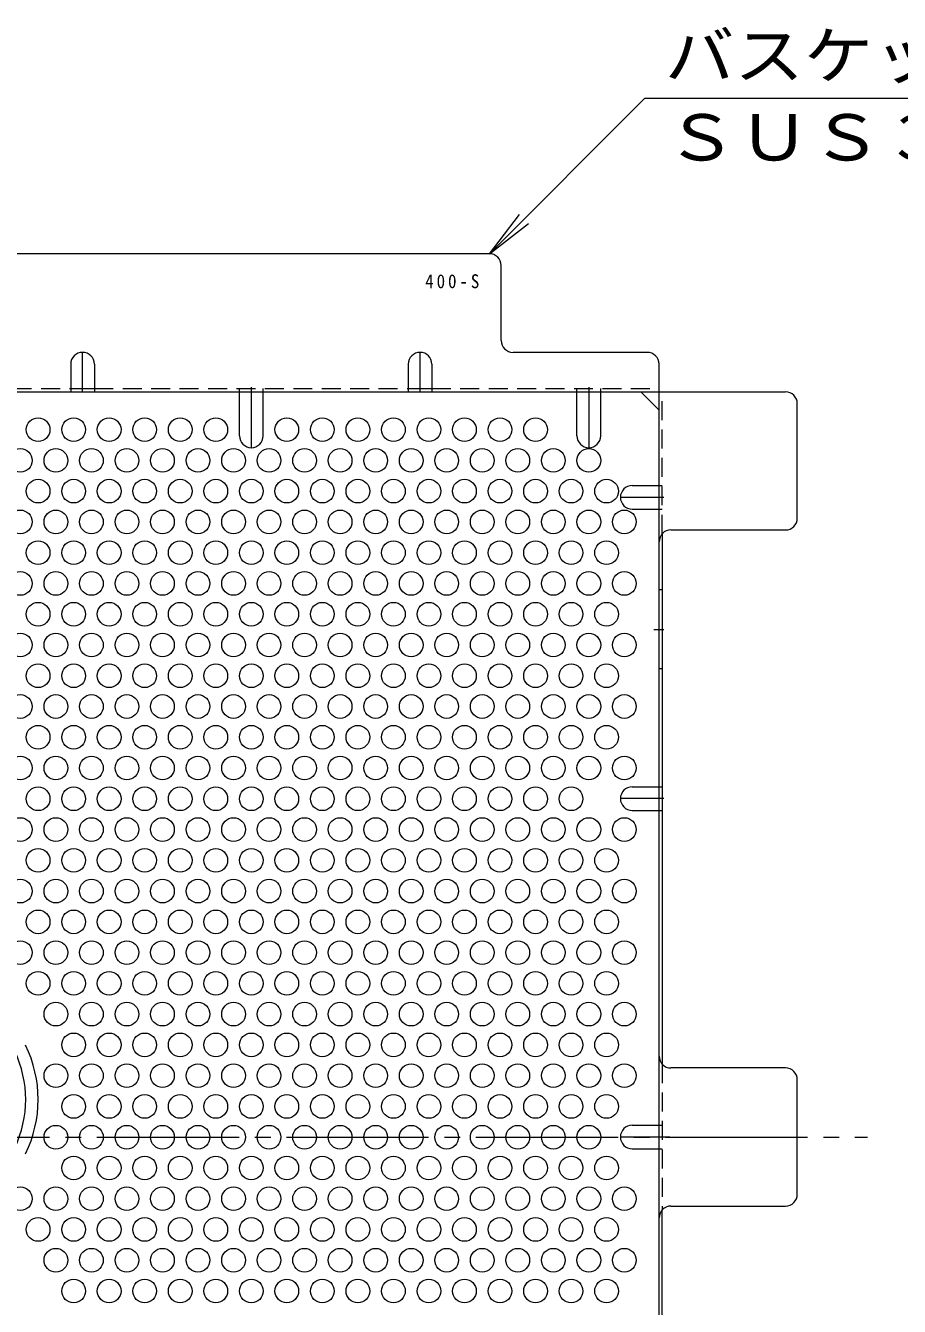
# Model space of a CAD drawing. Units: millimetres at full size, sheet at 1:4; details may follow other scales. Extents: x -862 to 1015, y -780 to 715.
# Drawn here: x 462.9 to 684.3, y 300.3 to 624.7 of the extents above; entities that cross this region are included whole.
import ezdxf
from ezdxf.enums import TextEntityAlignment as Align

# ---------------------------------------------------------------- set-up
doc = ezdxf.new("R2010")
doc.units = ezdxf.units.MM
doc.header["$LTSCALE"] = 4
for name, pattern in [('CHAIN1', [8, 5, -1, 1, -1]), ('CHAIN2', [12, 9, -1, 1, -1]), ('DASHED1', [1.8, 1.2, -0.6])]:
    doc.linetypes.add(name, pattern=pattern)
for name, color, linetype, lineweight in [('A-5_文字', 7, 'Continuous', 9), ('A-6_寸法', 2, 'Continuous', 9), ('A-7_ハッチ', 2, 'Continuous', 9), ('A-8_記号', 2, 'Continuous', 9), ('A-C_SENKIRI', 3, 'Continuous', 9)]:
    doc.layers.add(name, color=color, linetype=linetype, lineweight=lineweight)
doc.styles.add('ＭＳ ゴシック', font='')
doc.styles.get('ＭＳ ゴシック').set_extended_font_data('MS Gothic')

msp = doc.modelspace()

# ---------------------------------------------------------------- linework, layer by layer
at = {"layer": 'A-5_文字'}
for p, q in [((619.733, 606.306), (580.392, 566.966)), ((751.939, 606.306), (619.733, 606.306)), ((580.392, 566.966), (588.002, 576.883)), ((580.392, 566.966), (590.309, 574.575))]:
    msp.add_line(p, q, dxfattribs=at)
at = {"layer": 'A-6_寸法'}
for centre in [(466.093, 522.386), (475.093, 522.386), (484.093, 522.386), (493.093, 522.386), (502.093, 522.386), (511.093, 522.386), (529.093, 522.386), (538.093, 522.386), (547.093, 522.386), (556.093, 522.386), (565.093, 522.386), (574.093, 522.386), (583.093, 522.386), (592.093, 522.386), (461.593, 514.592), (470.593, 514.592), (479.593, 514.592), (488.593, 514.592), (497.593, 514.592), (506.593, 514.592), (515.593, 514.592), (524.593, 514.592), (533.593, 514.592), (542.593, 514.592), (551.593, 514.592), (560.593, 514.592), (569.593, 514.592), (578.593, 514.592), (587.593, 514.592), (596.593, 514.592), (605.593, 514.592), (466.093, 506.798), (475.093, 506.798), (484.093, 506.798), (493.093, 506.798), (502.093, 506.798), (511.093, 506.798), (520.093, 506.798), (529.093, 506.798), (538.093, 506.798), (547.093, 506.798), (556.093, 506.798), (565.093, 506.798), (574.093, 506.798), (583.093, 506.798), (592.093, 506.798), (601.093, 506.798), (610.093, 506.798), (461.593, 499.003), (470.593, 499.003), (479.593, 499.003), (488.593, 499.003), (497.593, 499.003), (506.593, 499.003), (515.593, 499.003), (524.593, 499.003), (533.593, 499.003), (542.593, 499.003), (551.593, 499.003), (560.593, 499.003), (569.593, 499.003), (578.593, 499.003), (587.593, 499.003), (596.593, 499.003), (605.593, 499.003), (614.593, 499.003), (466.093, 491.209), (475.093, 491.209), (484.093, 491.209), (493.093, 491.209), (502.093, 491.209), (511.093, 491.209), (520.093, 491.209), (529.093, 491.209), (538.093, 491.209), (547.093, 491.209), (556.093, 491.209), (565.093, 491.209), (574.093, 491.209), (583.093, 491.209), (592.093, 491.209), (601.093, 491.209), (610.093, 491.209), (461.593, 483.415), (470.593, 483.415), (479.593, 483.415), (488.593, 483.415), (497.593, 483.415), (506.593, 483.415), (515.593, 483.415), (524.593, 483.415), (533.593, 483.415), (542.593, 483.415), (551.593, 483.415), (560.593, 483.415), (569.593, 483.415), (578.593, 483.415), (587.593, 483.415), (596.593, 483.415), (605.593, 483.415), (614.593, 483.415), (466.093, 475.621), (475.093, 475.621), (484.093, 475.621), (493.093, 475.621), (502.093, 475.621), (511.093, 475.621), (520.093, 475.621), (529.093, 475.621), (538.093, 475.621), (547.093, 475.621), (556.093, 475.621), (565.093, 475.621), (574.093, 475.621), (583.093, 475.621), (592.093, 475.621), (601.093, 475.621), (610.093, 475.621), (461.593, 467.827), (470.593, 467.827), (479.593, 467.827), (488.593, 467.827), (497.593, 467.827), (506.593, 467.827), (515.593, 467.827), (524.593, 467.827), (533.593, 467.827), (542.593, 467.827), (551.593, 467.827), (560.593, 467.827), (569.593, 467.827), (578.593, 467.827), (587.593, 467.827), (596.593, 467.827), (605.593, 467.827), (614.593, 467.827), (466.093, 460.032), (475.093, 460.032), (484.093, 460.032), (493.093, 460.032), (502.093, 460.032), (511.093, 460.032), (520.093, 460.032), (529.093, 460.032), (538.093, 460.032), (547.093, 460.032), (556.093, 460.032), (565.093, 460.032), (574.093, 460.032), (583.093, 460.032), (592.093, 460.032), (601.093, 460.032), (610.093, 460.032), (461.593, 452.238), (470.593, 452.238), (479.593, 452.238), (488.593, 452.238), (497.593, 452.238), (506.593, 452.238), (515.593, 452.238), (524.593, 452.238), (533.593, 452.238), (542.593, 452.238), (551.593, 452.238), (560.593, 452.238), (569.593, 452.238), (578.593, 452.238), (587.593, 452.238), (596.593, 452.238), (605.593, 452.238), (614.593, 452.238), (466.093, 444.444), (475.093, 444.444), (484.093, 444.444), (493.093, 444.444), (502.093, 444.444), (511.093, 444.444), (520.093, 444.444), (529.093, 444.444), (538.093, 444.444), (547.093, 444.444), (556.093, 444.444), (565.093, 444.444), (574.093, 444.444), (583.093, 444.444), (592.093, 444.444), (601.093, 444.444), (610.093, 444.444), (461.593, 436.65), (470.593, 436.65), (479.593, 436.65), (488.593, 436.65), (497.593, 436.65), (506.593, 436.65), (515.593, 436.65), (524.593, 436.65), (533.593, 436.65), (542.593, 436.65), (551.593, 436.65), (560.593, 436.65), (569.593, 436.65), (578.593, 436.65), (587.593, 436.65), (596.593, 436.65), (605.593, 436.65), (614.593, 436.65), (466.093, 428.855), (475.093, 428.855), (484.093, 428.855), (493.093, 428.855), (502.093, 428.855), (511.093, 428.855), (520.093, 428.855), (529.093, 428.855), (538.093, 428.855), (547.093, 428.855), (556.093, 428.855), (565.093, 428.855), (574.093, 428.855), (583.093, 428.855), (592.093, 428.855), (601.093, 428.855), (461.593, 421.061), (470.593, 421.061), (479.593, 421.061), (488.593, 421.061), (497.593, 421.061), (506.593, 421.061), (515.593, 421.061), (524.593, 421.061), (533.593, 421.061), (542.593, 421.061), (551.593, 421.061), (560.593, 421.061), (569.593, 421.061), (578.593, 421.061), (587.593, 421.061), (596.593, 421.061), (605.593, 421.061), (614.593, 421.061), (466.093, 413.267), (475.093, 413.267), (484.093, 413.267), (493.093, 413.267), (502.093, 413.267), (511.093, 413.267), (520.093, 413.267), (529.093, 413.267), (538.093, 413.267), (547.093, 413.267), (556.093, 413.267), (565.093, 413.267), (574.093, 413.267), (583.093, 413.267), (592.093, 413.267), (601.093, 413.267), (610.093, 413.267), (461.593, 405.473), (470.593, 405.473), (479.593, 405.473), (488.593, 405.473), (497.593, 405.473), (506.593, 405.473), (515.593, 405.473), (524.593, 405.473), (533.593, 405.473), (542.593, 405.473), (551.593, 405.473), (560.593, 405.473), (569.593, 405.473), (578.593, 405.473), (587.593, 405.473), (596.593, 405.473), (605.593, 405.473), (614.593, 405.473), (466.093, 397.678), (475.093, 397.678), (484.093, 397.678), (493.093, 397.678), (502.093, 397.678), (511.093, 397.678), (520.093, 397.678), (529.093, 397.678), (538.093, 397.678), (547.093, 397.678), (556.093, 397.678), (565.093, 397.678), (574.093, 397.678), (583.093, 397.678), (592.093, 397.678), (601.093, 397.678), (610.093, 397.678), (461.593, 389.884), (470.593, 389.884), (479.593, 389.884), (488.593, 389.884), (497.593, 389.884), (506.593, 389.884), (515.593, 389.884), (524.593, 389.884), (533.593, 389.884), (542.593, 389.884), (551.593, 389.884), (560.593, 389.884), (569.593, 389.884), (578.593, 389.884), (587.593, 389.884), (596.593, 389.884), (605.593, 389.884), (614.593, 389.884), (466.093, 382.09), (475.093, 382.09), (484.093, 382.09), (493.093, 382.09), (502.093, 382.09), (511.093, 382.09), (520.093, 382.09), (529.093, 382.09), (538.093, 382.09), (547.093, 382.09), (556.093, 382.09), (565.093, 382.09), (574.093, 382.09), (583.093, 382.09), (592.093, 382.09), (601.093, 382.09), (610.093, 382.09), (470.593, 374.296), (479.593, 374.296), (488.593, 374.296), (497.593, 374.296), (506.593, 374.296), (515.593, 374.296), (524.593, 374.296), (533.593, 374.296), (542.593, 374.296), (551.593, 374.296), (560.593, 374.296), (569.593, 374.296), (578.593, 374.296), (587.593, 374.296), (596.593, 374.296), (605.593, 374.296), (614.593, 374.296), (475.093, 366.502), (484.093, 366.502), (493.093, 366.502), (502.093, 366.502), (511.093, 366.502), (520.093, 366.502), (529.093, 366.502), (538.093, 366.502), (547.093, 366.502), (556.093, 366.502), (565.093, 366.502), (574.093, 366.502), (583.093, 366.502), (592.093, 366.502), (601.093, 366.502), (610.093, 366.502), (470.593, 358.707), (479.593, 358.707), (488.593, 358.707), (497.593, 358.707), (506.593, 358.707), (515.593, 358.707), (524.593, 358.707), (533.593, 358.707), (542.593, 358.707), (551.593, 358.707), (560.593, 358.707), (569.593, 358.707), (578.593, 358.707), (587.593, 358.707), (596.593, 358.707), (605.593, 358.707), (614.593, 358.707), (475.093, 350.913), (484.093, 350.913), (493.093, 350.913), (502.093, 350.913), (511.093, 350.913), (520.093, 350.913), (529.093, 350.913), (538.093, 350.913), (547.093, 350.913), (556.093, 350.913), (565.093, 350.913), (574.093, 350.913), (583.093, 350.913), (592.093, 350.913), (601.093, 350.913), (610.093, 350.913), (470.593, 343.119), (479.593, 343.119), (488.593, 343.119), (497.593, 343.119), (506.593, 343.119), (515.593, 343.119), (524.593, 343.119), (533.593, 343.119), (542.593, 343.119), (551.593, 343.119), (560.593, 343.119), (569.593, 343.119), (578.593, 343.119), (587.593, 343.119), (596.593, 343.119), (605.593, 343.119), (475.093, 335.325), (484.093, 335.325), (493.093, 335.325), (502.093, 335.325), (511.093, 335.325), (520.093, 335.325), (529.093, 335.325), (538.093, 335.325), (547.093, 335.325), (556.093, 335.325), (565.093, 335.325), (574.093, 335.325), (583.093, 335.325), (592.093, 335.325), (601.093, 335.325), (610.093, 335.325), (461.593, 327.53), (470.593, 327.53), (479.593, 327.53), (488.593, 327.53), (497.593, 327.53), (506.593, 327.53), (515.593, 327.53), (524.593, 327.53), (533.593, 327.53), (542.593, 327.53), (551.593, 327.53), (560.593, 327.53), (569.593, 327.53), (578.593, 327.53), (587.593, 327.53), (596.593, 327.53), (605.593, 327.53), (614.593, 327.53), (466.093, 319.736), (475.093, 319.736), (484.093, 319.736), (493.093, 319.736), (502.093, 319.736), (511.093, 319.736), (520.093, 319.736), (529.093, 319.736), (538.093, 319.736), (547.093, 319.736), (556.093, 319.736), (565.093, 319.736), (574.093, 319.736), (583.093, 319.736), (592.093, 319.736), (601.093, 319.736), (610.093, 319.736), (470.593, 311.942), (479.593, 311.942), (488.593, 311.942), (497.593, 311.942), (506.593, 311.942), (515.593, 311.942), (524.593, 311.942), (533.593, 311.942), (542.593, 311.942), (551.593, 311.942), (560.593, 311.942), (569.593, 311.942), (578.593, 311.942), (587.593, 311.942), (596.593, 311.942), (605.593, 311.942), (614.593, 311.942), (475.093, 304.148), (484.093, 304.148), (493.093, 304.148), (502.093, 304.148), (511.093, 304.148), (520.093, 304.148), (529.093, 304.148), (538.093, 304.148), (547.093, 304.148), (556.093, 304.148), (565.093, 304.148), (574.093, 304.148), (583.093, 304.148), (592.093, 304.148), (601.093, 304.148), (610.093, 304.148)]:
    msp.add_circle(centre, 3, dxfattribs=at)
at = {"layer": 'A-7_ハッチ'}
for p, q in [((580.392, 566.966), (288.794, 566.966)), ((583.392, 544.966), (583.392, 563.966)), ((620.393, 541.966), (586.392, 541.966)), ((623.393, 147.359), (623.393, 538.966)), ((474.343, 532.766), (480.343, 532.766)), ((559.843, 532.766), (565.843, 532.766)), ((213.79, 531.966), (655.397, 531.966)), ((623.393, 527.353), (618.781, 531.966)), ((658.397, 499.965), (658.397, 528.966)), ((626.393, 496.965), (655.397, 496.965)), ((624.193, 496.009), (624.193, 361.623)), ((655.397, 360.663), (626.393, 360.663)), ((658.397, 328.662), (658.397, 357.663)), ((624.193, 190.32), (624.193, 324.701)), ((626.393, 325.662), (655.397, 325.662))]:
    msp.add_line(p, q, dxfattribs=at)
at = {"layer": 'A-7_ハッチ', "linetype": 'DASHED1'}
for p, q in [((394.843, 532.766), (474.343, 532.766)), ((480.343, 532.766), (559.843, 532.766)), ((517.093, 531.966), (517.093, 532.766)), ((523.093, 531.966), (523.093, 532.766)), ((565.843, 532.766), (623.393, 532.766)), ((602.593, 531.966), (602.593, 532.766)), ((608.593, 531.966), (608.593, 532.766)), ((624.193, 496.009), (624.193, 531.966)), ((623.393, 508.224), (624.193, 508.224)), ((623.393, 502.224), (624.193, 502.224)), ((623.393, 431.899), (624.193, 431.899)), ((623.393, 425.899), (624.193, 425.899)), ((624.193, 361.623), (624.193, 324.701)), ((623.393, 346.162), (624.193, 346.162)), ((623.393, 340.162), (624.193, 340.162))]:
    msp.add_line(p, q, dxfattribs=at)
at = {"layer": 'A-7_ハッチ', "linetype": 'CHAIN2'}
msp.add_line((193.007, 343.162), (676.18, 343.162), dxfattribs=at)
at = {"layer": 'A-7_ハッチ'}
for centre, start, end in [((580.392, 563.966), 0, 90), ((586.392, 544.966), 180, 270), ((620.393, 538.966), 0, 90), ((655.397, 528.966), 0, 90), ((655.397, 499.965), 270, 0), ((626.393, 493.965), 90, 180), ((626.393, 363.663), 180, 270), ((655.397, 357.663), 0, 90), ((655.397, 328.662), 270, 0), ((626.393, 322.662), 90, 180)]:
    msp.add_arc(centre, 3, start, end, dxfattribs=at)
at = {"layer": 'A-8_記号', "linetype": 'CHAIN1'}
for p, q in [((477.343, 531.966), (477.343, 541.966)), ((562.843, 531.966), (562.843, 541.966)), ((520.093, 533.166), (520.093, 517.816)), ((605.593, 533.166), (605.593, 517.816)), ((624.593, 505.224), (613.593, 505.224)), ((622.047, 471.767), (624.593, 471.767)), ((624.593, 428.899), (613.593, 428.899)), ((626.101, 343.162), (613.593, 343.162))]:
    msp.add_line(p, q, dxfattribs=at)
at = {"layer": 'A-8_記号'}
for p, q in [((474.343, 538.966), (474.343, 531.966)), ((480.343, 538.966), (480.343, 531.966)), ((559.843, 538.966), (559.843, 531.966)), ((565.843, 538.966), (565.843, 531.966)), ((517.093, 520.816), (517.093, 531.966)), ((523.093, 520.816), (523.093, 531.966)), ((602.593, 520.816), (602.593, 531.966)), ((608.593, 520.816), (608.593, 531.966)), ((616.593, 508.224), (623.393, 508.224)), ((616.593, 502.224), (623.393, 502.224)), ((624.193, 481.767), (623.393, 481.767)), ((624.193, 461.767), (623.393, 461.767)), ((616.593, 431.899), (623.393, 431.899)), ((616.593, 425.899), (623.393, 425.899)), ((616.593, 346.162), (623.393, 346.162)), ((616.593, 340.162), (623.393, 340.162))]:
    msp.add_line(p, q, dxfattribs=at)
for centre, start, end in [((477.343, 538.966), 0, 180), ((562.843, 538.966), 0, 180), ((520.093, 520.816), 180, 0), ((605.593, 520.816), 180, 0), ((616.593, 505.224), 90, 270), ((616.593, 428.899), 90, 270), ((616.593, 343.162), 90, 270)]:
    msp.add_arc(centre, 3, start, end, dxfattribs=at)
at = {"layer": 'A-C_SENKIRI'}
for radius, start, end in [(28.35, 334.55207, 25.44793), (31.5, 334.09604, 25.90396)]:
    msp.add_arc((434.593, 352.667), radius, start, end, dxfattribs=at)

# ---------------------------------------------------------------- texts
at = {"layer": 'A-5_文字', "color": 2, "style": 'ＭＳ ゴシック'}
for s, width, p in [('バスケット本体', 1.1, (624.858, 607.806)), ('ＳＵＳ３０４', 1.15, (624.858, 587.066))]:
    msp.add_text(s, height=11.73, dxfattribs=dict(at, width=width)).set_placement(p, align=Align.BOTTOM_LEFT)
at = {"layer": 'A-5_文字', "color": 6, "insert": (564.152, 558.166), "char_height": 3.519, "attachment_point": 7, "style": 'ＭＳ ゴシック'}
msp.add_mtext('\\T1.34;\\W0.9;400-S', dxfattribs=at)

doc.saveas('drawing.dxf')
